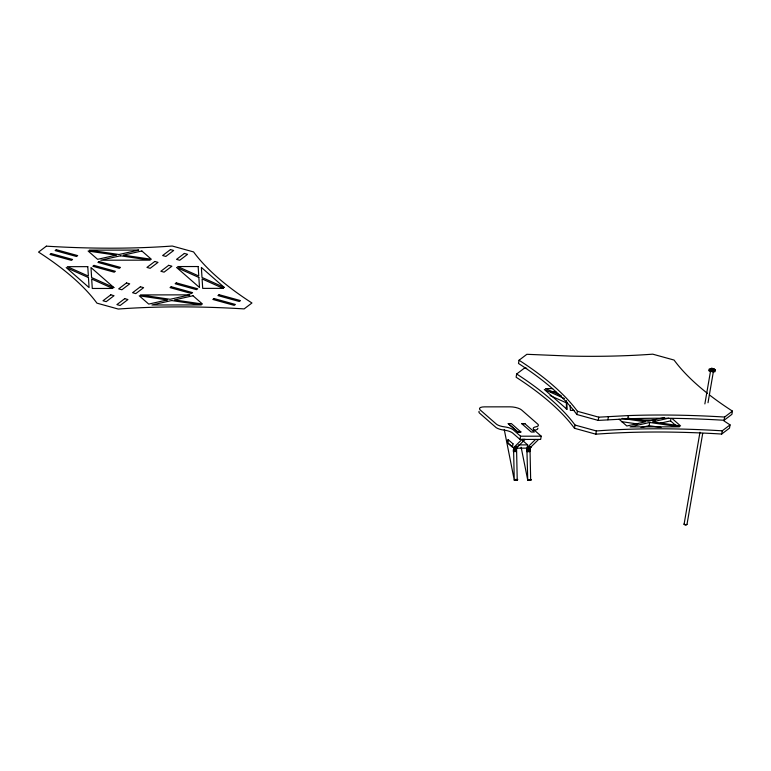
<?xml version="1.0" encoding="UTF-8"?>
<svg xmlns="http://www.w3.org/2000/svg" width="771" height="771" viewBox="0 0 771 771"><rect width="100%" height="100%" fill="white"/><g stroke="black" fill="none" stroke-linecap="round" stroke-linejoin="round"><path stroke-width="1.16" d="M711.594 369.511L711.643 368.422A4.973 2.217 89.9 0 0 711.373 368.355A4.925 4.375 74.8 0 1 712.028 368.355A4.973 2.217 89.9 0 1 712.298 368.422L713.175 368.663A4.973 4.144 -48.8 0 1 713.676 368.817A4.925 2.689 -58.4 0 1 713.985 369.078A4.973 4.144 -48.8 0 0 713.483 368.923L712.867 370.051M712.25 369.502L712.298 368.422M504.263 429.592L514.257 480.063L513.573 448.616L514.392 446.91L522.063 439.364L525.167 439.364L517.495 446.91L516.57 449.059L517.216 479.735M521.129 447.18L527.75 480.169L526.901 449.156L527.827 447.007L535.498 439.451M530.67 479.938L530.005 449.156L530.93 447.007L538.592 439.451M711.643 368.422L711.325 368.663A4.973 4.144 -48.8 0 0 710.766 368.817A4.925 1.176 63 0 1 711.074 369.087A4.973 4.144 -48.8 0 1 711.623 368.923L712.5 369.174A4.973 2.217 89.9 0 1 712.722 369.54A4.925 2.862 -20.9 0 1 713.377 369.54A4.973 2.217 89.9 0 0 713.156 369.164M526.709 368.21A430.979 140.312 9.8 0 1 524.473 368.075L516.666 374.002L516.107 377.221A430.979 140.312 9.8 0 1 574.482 428.281L595.819 434.179A430.979 140.312 9.8 0 1 721.695 434.044L729.511 428.117L730.06 424.888A430.979 140.312 9.8 0 1 723.651 420.667M707.527 393.432A430.979 140.312 9.8 0 1 674.066 360.057L652.738 354.168A430.979 140.312 9.8 0 1 570.868 356.115L526.863 354.303L519.047 360.23L518.488 363.459A430.979 140.312 9.8 0 1 576.872 414.509L598.2 420.407L627.767 418.807A430.979 140.312 9.8 0 1 724.075 420.272L731.891 414.345L732.45 411.116A430.979 140.312 9.8 0 1 709.349 394.848M508.234 439.595L507.675 442.824L512.464 447.016L513.023 443.788M516.734 448.153L517.1 445.985M519.982 439.431L520.541 436.203L513.351 429.919A8.953 2.92 9.8 0 0 504.398 426.845A8.192 2.67 9.8 0 1 495.83 423.636L480.266 410.027A8.683 2.824 9.8 0 1 484.41 406.866L510.229 406.837A8.674 2.824 9.8 0 1 521.591 409.97L537.165 423.597A8.23 2.679 9.8 0 1 535.922 426.797A8.992 2.93 9.8 0 0 534.024 429.89L541.213 436.184L540.654 439.412L519.982 439.431L512.792 433.138A8.953 2.92 9.8 0 0 503.839 430.073A8.192 2.67 9.8 0 1 495.271 426.864L479.707 413.256A8.683 2.824 9.8 0 1 479.109 411.338M522.459 440.386L527.643 444.886L527.075 448.134L513.698 448.192M566.425 409.382L566.377 400.554M574.482 428.281L575.041 425.062A430.979 140.312 9.8 0 0 516.666 374.002M576.872 414.509L577.431 411.29A430.979 140.312 9.8 0 0 519.047 360.23M595.819 434.179L596.368 430.95A430.979 140.312 9.8 0 1 722.254 430.816L730.06 424.888M598.2 420.407L598.759 417.178L628.326 415.579A430.979 140.312 9.8 0 1 724.634 417.044L732.45 411.116M607.885 419.761L608.444 416.533M627.767 418.807L628.326 415.579M641.048 427.519L649.143 425.698L649.702 422.469L679.405 426.835L630.042 426.883L649.702 422.469M676.572 426.161L670.548 420.889L670.924 418.74M713.84 368.933A4.983 4.154 -48.8 0 1 715.102 369.772L715.016 371.689L713.377 372.027L709.166 370.87L709.253 368.952L713.32 368.943L715.102 369.772L715.209 370.591L713.57 370.938L709.359 369.772A4.983 4.154 -48.8 0 1 710.91 368.943M699.972 432.252L684.07 524.319L685.39 524.974L687.009 524.309L702.709 433.427M704.867 403.917L710.573 370.87M708.009 402.732L713.512 370.861M721.695 434.044L722.254 430.816M724.075 420.272L724.634 417.044M684.214 523.798L684.07 524.319L685.39 524.829M686.296 524.974L687.009 524.309M712.211 370.051L712.5 369.174M712.751 369.646L713.175 368.663M713.05 369.907L713.483 368.923M664.429 417.554L648.238 421.188L628.047 418.219M668.785 418.181L652.565 421.824L680.581 425.939L671.965 418.412M660.121 423.231L670.548 420.889M711.903 371.381L713.368 371.381M552.672 388.574L545.473 388.584L561.221 395.658M550.918 391.803L555.727 391.803M574 410.384L570.395 410.384L570.097 405.662M638.446 420.031L655.302 420.012M508.234 423.626L511.337 423.558L520.917 432.011L517.813 432.011L508.234 423.626L517.823 431.943L520.926 431.943M521.678 423.655L524.772 423.645M520.541 436.203L541.213 436.184M518.44 444.896L527.643 444.886M514.604 446.717L517.707 446.717M514.392 446.91L517.495 446.91M528.039 446.814L531.142 446.814M527.827 447.007L530.93 447.007M514.199 447.161L517.293 447.161M527.634 447.257L530.727 447.247M514.016 447.459L517.11 447.459M527.451 447.556L530.544 447.546M513.843 447.806L516.946 447.797M527.277 447.893L530.381 447.893M527.133 448.279L530.236 448.279M513.573 448.616L516.676 448.606M527.007 448.703L530.111 448.703M513.467 449.069L516.57 449.059M526.901 449.156L530.005 449.156M513.39 449.541L516.493 449.541M526.824 449.638L529.928 449.638M513.341 450.042L516.435 450.033M526.776 450.129L529.87 450.129M513.313 450.543L516.416 450.543M526.747 450.64L529.841 450.63M513.313 451.054L516.416 451.054M526.747 451.151L529.85 451.141M513.341 451.565L516.435 451.555M526.776 451.652L529.87 451.652M514.508 479.495L517.611 479.495M514.517 479.61L517.62 479.61M527.942 479.591L531.046 479.581M514.488 479.841L517.592 479.841M527.952 479.707L531.055 479.707M514.209 480.015L517.563 479.938M527.923 479.938L531.026 479.938M514.315 480.082L517.466 480.063M527.643 480.111L530.988 480.034M622.033 418.402L645.375 421.833L626.833 425.997L619.084 419.222M621.474 421.631L637.819 424.031M649.143 425.698L661.026 427.442M577.431 411.29L598.759 417.178M575.041 425.062L596.368 430.95M564.439 398.52L544.297 389.48L567.186 409.497L566.704 401.701M550.099 395.562L566.01 402.703M512.994 443.855L508.05 439.537L507.491 442.756L512.436 447.084M709.069 370.041L709.166 370.87M711.623 368.923L711.71 369.916M711.325 368.663L711.411 369.646M533.705 430.497A8.992 2.93 9.8 0 1 535.363 430.025A8.23 2.679 9.8 0 0 537.801 428.165M46.366 246.161L38.55 252.088A430.979 140.312 9.8 0 1 96.934 303.148L118.262 309.046A430.979 140.312 9.8 0 1 244.137 308.901L251.953 302.984A430.979 140.312 9.8 0 1 193.569 251.924L172.241 246.026A430.979 140.312 9.8 0 1 46.366 246.161M51.204 253.563L50.028 254.449L71.424 260.367L72.599 259.47L51.204 253.563M56.302 249.698L55.127 250.585L76.522 256.502L77.698 255.606L56.302 249.698M93.995 265.388L92.819 266.274L114.214 272.192L115.39 271.296L93.995 265.388M99.093 261.523L97.917 262.41L119.303 268.327L120.478 267.431L99.093 261.523M110.822 294.821L102.986 300.767L106.196 301.654L114.031 295.707L110.822 294.821M126.502 282.938L118.667 288.874L121.876 289.761L129.711 283.824L126.502 282.938M154.788 261.475L146.953 267.421L150.162 268.308L157.997 262.362L154.788 261.475M170.458 249.592L162.623 255.538L165.832 256.425L173.668 250.479L170.458 249.592M124.729 298.666L116.893 304.612L120.103 305.499L127.938 299.553L124.729 298.666M140.409 286.773L132.564 292.72L135.773 293.606L143.618 287.66L140.409 286.773M168.695 265.32L160.86 271.267L164.069 272.153L171.904 266.207L168.695 265.32M184.365 253.437L176.53 259.374L179.739 260.261L187.575 254.324L184.365 253.437M171.22 286.725L170.044 287.622L191.439 293.529L192.615 292.643L171.22 286.725M176.308 282.861L175.133 283.757L196.528 289.665L197.704 288.778L176.308 282.861M214.01 298.55L212.835 299.447L234.22 305.355L235.396 304.468L214.01 298.55M219.099 294.686L217.923 295.582L239.318 301.49L240.494 300.603L219.099 294.686M116.132 255.153L97.599 259.316L88.125 251.038L116.132 255.153M138.655 250.093L118.994 254.507L89.301 250.141L138.655 250.093M120.459 255.789L100.799 260.203L150.162 260.155L120.459 255.789M141.864 250.98L123.321 255.143L151.338 259.258L141.864 250.98M167.268 299.919L148.726 304.092L139.252 295.804L167.268 299.919M189.791 294.859L170.131 299.283L140.428 294.917L189.791 294.859M171.586 300.555L151.935 304.979L201.289 304.921L171.586 300.555M192.991 295.746L174.448 299.919L202.465 304.034L192.991 295.746M87.778 266.65L67.356 266.679L88.366 276.105L87.778 266.65M198.157 266.535L177.735 266.554L198.754 275.999L198.157 266.535M112.701 288.45L92.279 288.47L91.691 279.025L112.701 288.45M223.118 288.364L202.696 288.383L202.098 278.919L223.118 288.364M524.762 423.607L521.668 423.616L531.258 432.039L534.361 432.03L524.762 423.607M224.294 287.467L202.002 277.454L201.366 267.421L224.294 287.467M198.851 277.464L176.559 267.45L199.487 287.496L198.851 277.464M113.877 287.564L91.604 277.56L90.988 267.537L113.877 287.564M88.453 277.57L66.181 267.566L89.07 287.583L88.453 277.57"/></g></svg>
